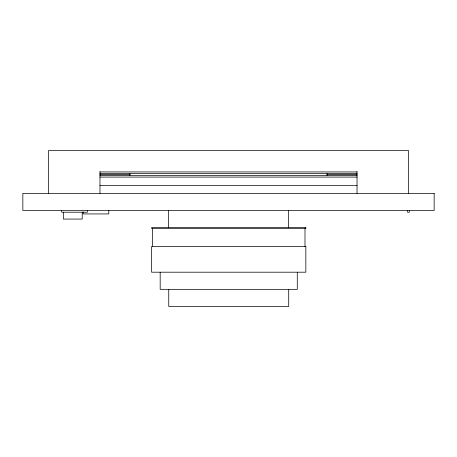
<?xml version="1.0" encoding="UTF-8"?>
<svg xmlns="http://www.w3.org/2000/svg" width="457" height="457" viewBox="0 0 457 457"><rect width="100%" height="100%" fill="white"/><g stroke="black" fill="none" stroke-linecap="round" stroke-linejoin="round"><path stroke-width="0.69" d="M99.969 171.946L357.031 171.946M99.969 173.66L357.031 173.66M99.969 174.517L129.959 174.517M327.041 174.517L357.031 174.517M99.969 175.374L357.031 175.374M99.969 177.088L357.031 177.088M99.969 185.656L357.031 185.656M409.301 210.506L409.301 212.219L407.587 212.219L407.587 210.506M408.444 193.368L408.444 150.524L48.556 150.524L48.556 193.368M357.031 171.501L357.031 193.368M327.041 173.66L327.041 175.374M304.99 228.5L304.99 246.494M297.279 272.201L297.279 289.338L160.178 289.338L160.178 272.201M288.71 289.338L288.71 306.476L168.747 306.476L168.747 289.338M288.481 210.506L288.481 227.643M168.519 210.506L168.519 227.643M152.467 228.5L152.467 246.494M129.959 173.66L129.959 175.374M108.795 210.506L108.795 213.933L83.088 213.933L83.088 211.877M99.969 171.501L99.969 193.368M87.373 210.506L87.373 212.219L61.666 212.219L61.666 210.506M82.231 212.219L82.231 219.074L63.38 219.074L63.38 212.219M434.15 193.368L22.85 193.368L22.85 210.506L434.15 210.506L434.15 193.368M305.847 227.643L151.61 227.643L151.61 228.5L305.847 228.5L305.847 227.643M305.847 246.494L151.61 246.494L151.61 272.201L305.847 272.201L305.847 246.494"/></g></svg>
